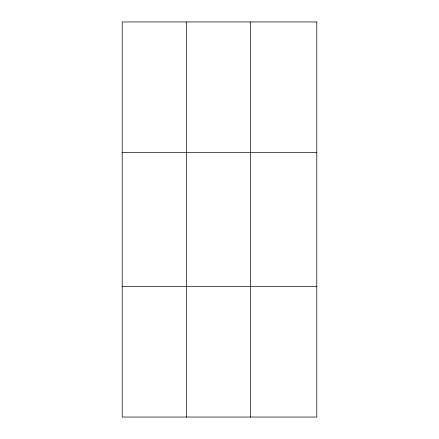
<?xml version="1.0" encoding="UTF-8"?>
<svg xmlns="http://www.w3.org/2000/svg" width="439" height="439" viewBox="0 0 439 439"><rect width="100%" height="100%" fill="white"/><g stroke="black" fill="none" stroke-linecap="round" stroke-linejoin="round"><path stroke-width="0.66" d="M186.421 417.05L186.421 21.95M250.631 417.05L250.631 21.95M122.212 152.333L316.788 152.333M122.212 286.667L316.788 286.667M316.788 21.95L316.788 417.05L122.212 417.05L122.212 21.95L316.788 21.95"/></g></svg>
